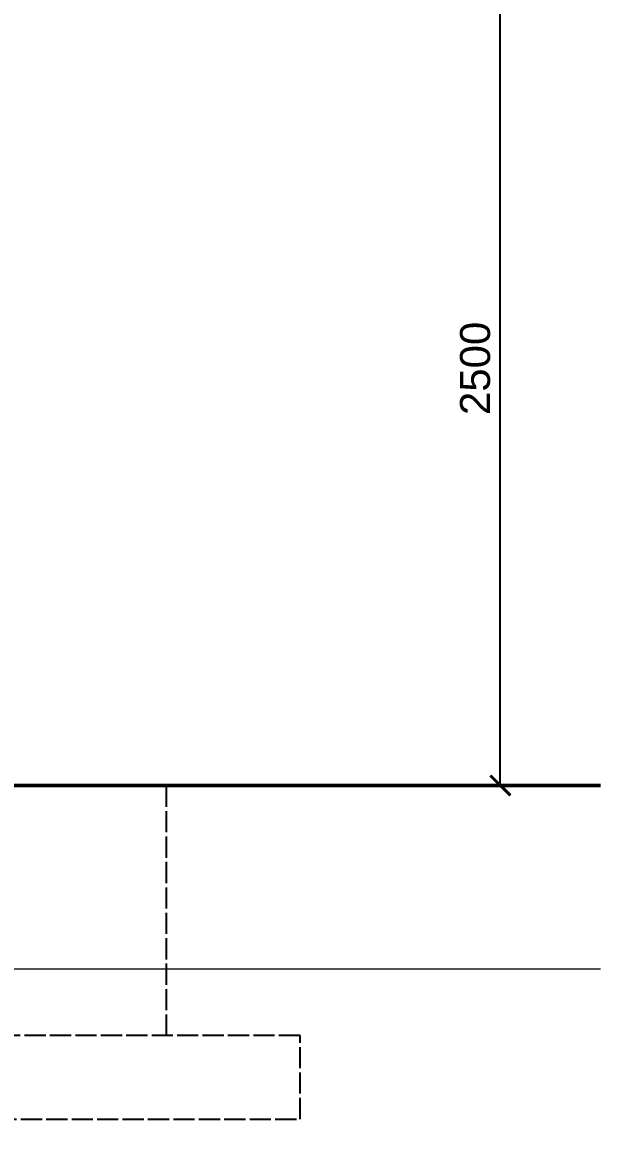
# Model space of a CAD drawing. Header units: millimetres. Extents: x 0 to 157872, y -2 to 14466.
# Drawn here: x 150212 to 151943, y 2860 to 6246 of the extents above; entities that cross this region are included whole.
import ezdxf

# ---------------------------------------------------------------- set-up
doc = ezdxf.new("R2010")
doc.units = ezdxf.units.MM
doc.linetypes.add('DASHED', pattern=[1.524, 1.27, -0.254])
for name, color, linetype, lineweight in [('DIMS', 3, 'CONTINUOUS', 18), ('HATCH-EARTH', 8, 'CONTINUOUS', 9), ('HIDDEN-AXIS', 8, 'DASHED', 18), ('LINES', 7, 'CONTINUOUS', 25)]:
    doc.layers.add(name, color=color, linetype=linetype, lineweight=lineweight)
doc.styles.get("Standard").update_dxf_attribs({"font": 'arial.ttf'})
doc.dimstyles.new('PYR-1-50', dxfattribs={"dimscale": 50, "dimtxt": 1.8, "dimasz": 1.2, "dimexe": 1.2, "dimexo": 0.8, "dimgap": 0.6, "dimtad": 1, "dimdec": 0, "dimtxsty": 'Standard', "dimblk": 'ARCHTICK', "dimcen": 2.5, "dimclrd": 3, "dimclre": 3, "dimclrt": 7, "dimazin": 3, "dimtfac": 1, "dimtmove": 0, "dimatfit": 3})

# ---------------------------------------------------------------- blocks, each defined once
blk = doc.blocks.new('_ARCHTICK')
at = {"color": 0, "linetype": 'BYBLOCK', "const_width": 0.15}
blk.add_lwpolyline([(-0.5, -0.5), (0.5, 0.5)], dxfattribs=at)

msp = doc.modelspace()

# ---------------------------------------------------------------- hatches: boundary and pattern name
at = {"layer": 'HATCH-EARTH', "ltscale": 50}
h = msp.add_hatch(dxfattribs=at)
h.set_pattern_fill('EARTH', scale=37.795276)
h.set_pattern_definition([(0, (0, 0), (9070.87, 9070.87), [9070.9, -9070.9]), (0, (0, 3402), (9070.87, 9070.87), [9070.9, -9070.9]), (0, (0, 6803), (9070.87, 9070.87), [9070.9, -9070.9]), (90, (1134, 7937), (-9070.87, 9070.87), [9070.9, -9070.9]), (90, (4535, 7937), (-9070.87, 9070.87), [9070.9, -9070.9]), (90, (7937, 7937), (-9070.87, 9070.87), [9070.9, -9070.9])])
h.paths.add_polyline_path([(151943.2, 2860), (137343.2, 2860), (137343.2, 3960), (139243.2, 3960), (139643.2, 3960), (140728.9, 3960), (141128.9, 3960), (142214.6, 3960), (142614.6, 3960), (143700.3, 3960), (144100.3, 3960), (144143.2, 3960), (145143.2, 3960), (145186, 3960), (145586, 3960), (146671.7, 3960), (147071.7, 3960), (148157.4, 3960), (148557.4, 3960), (149643.2, 3960), (150043.2, 3960), (151943.2, 3960)])

# ---------------------------------------------------------------- linework, layer by layer
at = {"layer": 'HIDDEN-AXIS', "linetype": 'DASHED', "lineweight": 25, "ltscale": 50}
for points in [[(150643.2, 3210), (150643.2, 3960)], [(138243.2, 2960), (151043.2, 2960), (151043.2, 3210), (138243.2, 3210), (138243.2, 2960)]]:
    msp.add_lwpolyline(points, dxfattribs=at)
at = {"layer": 'LINES', "lineweight": 50, "ltscale": 50}
msp.add_lwpolyline([(137343.2, 3960), (151943.2, 3960)], dxfattribs=at)

# ---------------------------------------------------------------- dimensions: what is measured, and where the dimension line sits
at = {"layer": 'DIMS'}
msp.add_linear_dim(base=(151643.2, 3960), p1=(150743.2, 3960), p2=(150743.2, 6460), angle=90, dimstyle='PYR-1-50', dxfattribs=at).render()

doc.saveas('drawing.dxf')
